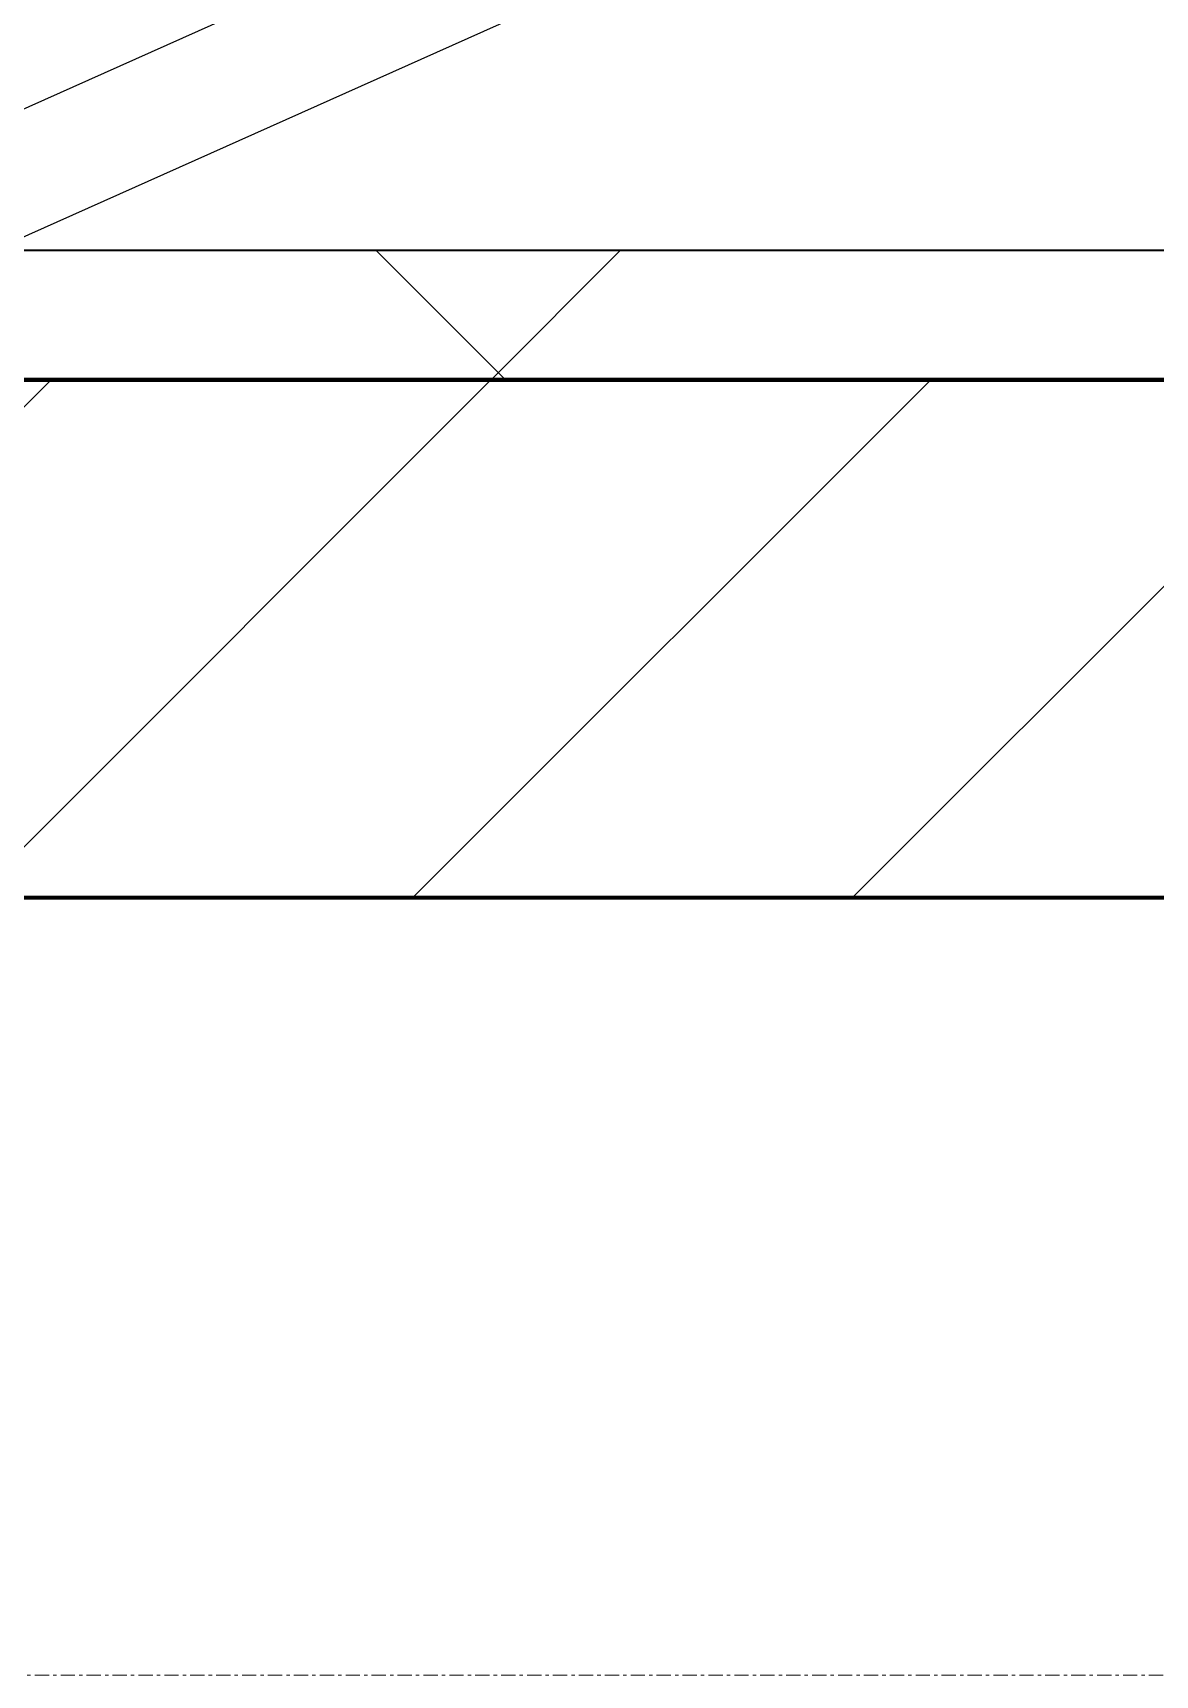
# Model space of a CAD drawing. Header units: millimetres. Extents: x -853432 to -773672, y -18171 to 22484.
# Drawn here: x -827919 to -827485, y -4321 to -3687 of the extents above; entities that cross this region are included whole.
import ezdxf
from ezdxf.xclip import XClip

# ---------------------------------------------------------------- set-up
doc = ezdxf.new("R2010")
doc.units = ezdxf.units.MM
doc.header["$XCLIPFRAME"] = 0
doc.linetypes.add('DPA_Grid _ Level 100', pattern=[10, 5.5, -1.6, 1.3, -1.6])
for name, color, linetype, lineweight in [('A-DOOR-E', 2, 'Continuous', 25), ('A-GLAZ-CURT', 2, 'Continuous', 9), ('A-WALL', 5, 'Continuous', 35), ('A-WALL-FNSH', 2, 'Continuous', 35), ('A-WALL-PATT', 1, 'Continuous', 35), ('S-GRID', 251, 'Continuous', 9)]:
    doc.layers.add(name, color=color, linetype=linetype, lineweight=lineweight)
doc.layers.add('A11_ALU.SOLID SHEET', color=2, linetype='Continuous')

# ---------------------------------------------------------------- blocks, each defined once
blk = doc.blocks.new('DPA_AC-SG-PI - A1_1200x1300 mm-9434757-4251-01 ENLARGED CONCOURSE LEVEL - REFLECTED CEILING PLAN - SHEET 2')
at = {"layer": 'A-DOOR-E'}
for p, q in [((504.45, 493.42), (-575, 11.13)), ((-556.64, -29.95), (522.81, 452.33))]:
    blk.add_line(p, q, dxfattribs=at)
blk = doc.blocks.new('*U2464')
at = {"layer": 'S-GRID', "linetype": 'DPA_Grid _ Level 100'}
blk.add_line((57000, -7900), (-16649.52, -7900), dxfattribs=at)
blk = doc.blocks.new('PPLS-PP19_Custom Tile Pattern - Custom Tile Pattern-V98-4251-01 ENLARGED CONCOURSE LEVEL - REFLECTED CEILING PLAN - SHEET 2')
at = {"layer": 'A-GLAZ-CURT'}
for p, q in [((146.13, 0), (300, 0)), ((300, 0), (146.13, 0)), ((195.99, 0), (213.31, 0)), ((213.31, 0), (195.99, 0)), ((230.06, 0), (300, 0)), ((34.22, -50), (300, -50)), ((300, -50), (34.22, -50))]:
    blk.add_line(p, q, dxfattribs=at)
for points, knots in [([(146.15, 0), (151.19, 0), (166.15, 0), (185.23, 0), (193.62, 0), (194.69, 0), (194.79, 0)], [-1370.495654, -1370.495654, -1370.495654, -1370.495654, -1095.004608, -529.74427, -295.064701, -265.121568, -265.121568, -265.121568, -265.121568]), ([(146.17, 0), (148.95, 0), (154.67, 0), (161.24, 0), (162.19, 0), (162.75, 0)], [-610.189057, -610.189057, -610.189057, -610.189057, -602.094757, -592.980799, -581.414464, -581.414464, -581.414464, -581.414464]), ([(168.37, 0), (167.68, 0), (163.14, 0), (155.54, 0), (146.31, 0)], [-543.375029, -543.375029, -543.375029, -543.375029, -530.793311, -469.576156, -469.576156, -469.576156, -469.576156]), ([(193.8, 0), (193.33, 0), (190.11, 0), (183.13, 0), (171, 0), (161.95, 0), (161.28, 0), (158.35, 0), (157.85, 0), (157.77, 0)], [-11665.349007, -11665.349007, -11665.349007, -11665.349007, -11565.880756, -11105.624034, -10839.086983, -10768.332124, -10666.779182, -10580.760289, -10550.278881, -10550.278881, -10550.278881, -10550.278881]), ([(216.53, 0), (212.7, 0), (195.69, 0), (177.41, 0), (159.34, 0), (158.33, 0), (158.3, 0)], [-200.448217, -200.448217, -200.448217, -200.448217, -187.987675, -143.776725, -129.632772, -123.352749, -123.352749, -123.352749, -123.352749]), ([(159.07, 0), (159.13, 0), (160.84, 0), (165.21, 0), (174.15, 0), (185.98, 0), (208.82, 0), (219.42, 0), (230.06, 0)], [-115.643202, -115.643202, -115.643202, -115.643202, -114.681583, -87.660824, -65.295536, -41.623857, -24.459831, 0, 0, 0, 0]), ([(162.75, 0), (165.4, 0), (170.91, 0), (172.61, 0), (172.61, 0)], [-111.264224, -111.264224, -111.264224, -111.264224, -56.742688, -19.085662, -19.085662, -19.085662, -19.085662]), ([(247.1, 0), (246.76, 0), (245.04, 0), (238.34, 0), (226.56, 0), (221.1, 0), (200.27, 0), (182.99, 0), (174.27, 0), (169.67, 0), (168.99, 0)], [-9649.085549, -9649.085549, -9649.085549, -9649.085549, -9581.591397, -9406.094246, -9221.510254, -9016.44624, -8717.832359, -8253.978395, -8152.463617, -8069.855175, -8069.855175, -8069.855175, -8069.855175]), ([(215.22, 0), (214.62, 0), (210.55, 0), (203.98, 0), (187.54, 0), (175.3, 0), (169.49, 0)], [-203.825446, -203.825446, -203.825446, -203.825446, -198.527383, -184.406837, -162.427601, -142.916156, -142.916156, -142.916156, -142.916156]), ([(171.51, 0), (176.48, 0), (193.23, 0), (201.73, 0), (208.81, 0), (213.9, 0), (241.96, 0), (266.73, 0), (281.71, 0), (291.71, 0), (296.52, 0), (297.86, 0), (298.09, 0)], [-7971.819559, -7971.819559, -7971.819559, -7971.819559, -7784.112253, -7606.717214, -7289.299508, -7042.621073, -6582.165592, -6068.460911, -5766.029927, -5566.724884, -5280.360606, -5199.253518, -5199.253518, -5199.253518, -5199.253518]), ([(172.07, 0), (177.66, 0), (187.87, 0), (201.08, 0), (207.47, 0), (213.96, 0), (215.11, 0)], [-255.364076, -255.364076, -255.364076, -255.364076, -237.955587, -223.92608, -215.862851, -208.75215, -208.75215, -208.75215, -208.75215]), ([(300, 0), (286.53, 0), (258.76, 0), (230.94, 0), (217.66, 0)], [-285.253232, -285.253232, -285.253232, -285.253232, -244.693688, -201.672263, -201.672263, -201.672263, -201.672263]), ([(300, 0), (288.22, 0), (262, 0), (230.43, 0), (219.94, 0), (219.02, 0)], [-12528.858583, -12528.858583, -12528.858583, -12528.858583, -11905.454923, -11162.864862, -10856.732305, -10856.732305, -10856.732305, -10856.732305]), ([(219.9, 0), (220.86, 0), (227.84, 0), (242.06, 0), (246.54, 0), (246.96, 0)], [-10670.940496, -10670.940496, -10670.940496, -10670.940496, -10511.382485, -9925.173265, -9834.877357, -9834.877357, -9834.877357, -9834.877357]), ([(284.76, 0), (284.76, 0), (285.09, 0), (287.47, 0), (293.59, 0), (297.76, 0), (300, 0)], [-4110.630118, -4110.630118, -4110.630118, -4110.630118, -4053.389046, -3959.664717, -3862.421465, -3746.95702, -3746.95702, -3746.95702, -3746.95702]), ([(297.38, 0), (295.84, 0), (291.62, 0), (285.38, 0), (284.87, 0)], [-4803.172655, -4803.172655, -4803.172655, -4803.172655, -4358.271401, -4143.037883, -4143.037883, -4143.037883, -4143.037883])]:
    blk.add_open_spline(points, degree=3, knots=knots, dxfattribs=at)
for points in [[(168.74, 0), (168.74, 0), (169.81, 0), (171.51, 0)], [(195.11, 0), (194.91, 0), (194.44, 0), (193.8, 0)]]:
    blk.add_open_spline(points, degree=3, dxfattribs=at)
blk = doc.blocks.new('PPLS-PP19_Custom Tile Pattern - Custom Tile Pattern-V99-4251-01 ENLARGED CONCOURSE LEVEL - REFLECTED CEILING PLAN - SHEET 2')
at = {"layer": 'A-GLAZ-CURT'}
for p, q in [((-300, 0), (300, 0)), ((300, 0), (-300, 0)), ((-293.07, 0), (-275.75, 0)), ((-275.75, 0), (-293.07, 0)), ((-222.32, 0), (-205, 0)), ((-205, 0), (-222.32, 0)), ((-300, -50), (300, -50)), ((300, -50), (-300, -50))]:
    blk.add_line(p, q, dxfattribs=at)
at = {"layer": 'A-GLAZ-CURT', "flags": 128}
for points in [[(-300, 0), (-291.56, 0), (-283.3, 0), (-275.2, 0), (-267.26, 0), (-259.45, 0), (-251.77, 0), (-244.44, 0)], [(-244.44, 0), (-251.96, 0), (-259.67, 0), (-267.51, 0), (-275.48, 0), (-283.55, 0), (-291.73, 0), (-300, 0)], [(-175.48, 0), (-179.49, 0), (-184.81, 0), (-190.44, 0), (-196.37, 0), (-202.58, 0), (-209.04, 0), (-215.73, 0), (-222.63, 0), (-229.72, 0), (-236.97, 0), (-244.39, 0)], [(-244.2, 0), (-236.74, 0), (-229.36, 0), (-222.06, 0), (-214.83, 0), (-207.71, 0), (-200.76, 0), (-194.02, 0), (-187.54, 0), (-181.38, 0), (-175.58, 0)], [(-175.5, 0), (-170.25, 0), (-165.64, 0), (-162.01, 0), (-159.53, 0), (-157.46, 0), (-154.52, 0), (-149.42, 0), (-141.84, 0), (-132.81, 0), (-126.08, 0)], [(-125.17, 0), (-128.55, 0), (-134.16, 0), (-140.03, 0), (-145.5, 0), (-150.63, 0), (-155.53, 0), (-160.27, 0), (-164.95, 0), (-169.65, 0), (-174.47, 0)]]:
    blk.add_lwpolyline(points, dxfattribs=at)
at = {"layer": 'A-GLAZ-CURT'}
for points, knots in [([(-300, 0), (-284.65, 0), (-236.57, 0), (-198.7, 0), (-175.72, 0), (-175.49, 0)], [-5323.127839, -5323.127839, -5323.127839, -5323.127839, -4502.809032, -2700.551212, -2682.406745, -2682.406745, -2682.406745, -2682.406745]), ([(-244.44, 0), (-256.76, 0), (-274.76, 0), (-294.48, 0), (-300, 0)], [-14485.234073, -14485.234073, -14485.234073, -14485.234073, -13729.592194, -13439.944408, -13439.944408, -13439.944408, -13439.944408]), ([(-137.88, 0), (-140.56, 0), (-147.66, 0), (-147.69, 0), (-158.72, 0), (-174.02, 0), (-185.59, 0), (-209.77, 0), (-232.01, 0), (-255.22, 0), (-262.59, 0), (-264.9, 0), (-265.4, 0)], [-3187.727384, -3187.727384, -3187.727384, -3187.727384, -2919.378265, -2477.344047, -2237.412286, -2029.680487, -1755.085331, -1400.429864, -858.079193, -543.655514, -208.940337, 0, 0, 0, 0]), ([(-258.6, 0), (-257.91, 0), (-254.35, 0), (-248.82, 0), (-244.44, 0)], [-5722.54675, -5722.54675, -5722.54675, -5722.54675, -5657.471696, -5420.562912, -5420.562912, -5420.562912, -5420.562912]), ([(-244.04, 0), (-236.73, 0), (-225.99, 0), (-213.1, 0), (-200.2, 0), (-188.34, 0), (-179.5, 0), (-175.66, 0)], [-5413.335975, -5413.335975, -5413.335975, -5413.335975, -5017.494783, -4832.723979, -4666.091899, -4349.945572, -4147.886235, -4147.886235, -4147.886235, -4147.886235]), ([(-175.5, 0), (-187.66, 0), (-209.42, 0), (-233.27, 0), (-243.45, 0)], [-16043.133736, -16043.133736, -16043.133736, -16043.133736, -15131.813646, -14505.351588, -14505.351588, -14505.351588, -14505.351588]), ([(-175.5, 0), (-176.42, 0), (-183.6, 0), (-199.46, 0), (-216.65, 0), (-231.26, 0), (-233.46, 0), (-234, 0)], [-1813.500486, -1813.500486, -1813.500486, -1813.500486, -1763.376603, -1422.553702, -978.033455, -846.069444, -682.911962, -682.911962, -682.911962, -682.911962]), ([(-233.49, 0), (-233.44, 0), (-232.38, 0), (-230.74, 0), (-225.3, 0), (-223.63, 0)], [-455.274641, -455.274641, -455.274641, -455.274641, -440.605512, -119.536984, 0, 0, 0, 0]), ([(-223.63, 0), (-219.39, 0), (-206.17, 0), (-190.29, 0), (-178.87, 0), (-175.5, 0)], [-5463.295695, -5463.295695, -5463.295695, -5463.295695, -5161.076232, -4739.070012, -4562.824228, -4562.824228, -4562.824228, -4562.824228]), ([(-175.5, 0), (-172.75, 0), (-166.51, 0), (-158.7, 0), (-157.22, 0)], [-4145.212683, -4145.212683, -4145.212683, -4145.212683, -4000.813434, -3840.635403, -3840.635403, -3840.635403, -3840.635403]), ([(-133.82, 0), (-135.51, 0), (-137.8, 0), (-149.31, 0), (-160.89, 0), (-169.72, 0), (-175.08, 0)], [-2731.647847, -2731.647847, -2731.647847, -2731.647847, -2418.507304, -2308.929706, -2113.765672, -1821.098565, -1821.098565, -1821.098565, -1821.098565]), ([(-107.51, 0), (-115.89, 0), (-136.63, 0), (-160.61, 0), (-175.02, 0)], [-17992.138722, -17992.138722, -17992.138722, -17992.138722, -17136.203329, -16055.034758, -16055.034758, -16055.034758, -16055.034758]), ([(-174.92, 0), (-173.25, 0), (-165.52, 0), (-152.12, 0), (-136.84, 0), (-127.33, 0), (-124.19, 0), (-123.43, 0), (-123.28, 0)], [-4552.746412, -4552.746412, -4552.746412, -4552.746412, -4465.409639, -4149.119819, -3839.893365, -3647.167523, -3488.92562, -3439.852845, -3439.852845, -3439.852845, -3439.852845]), ([(-174.7, 0), (-153.84, 0), (-129.68, 0), (-110.8, 0), (-99.5, 0), (-91.46, 0)], [-2661.563919, -2661.563919, -2661.563919, -2661.563919, -1002.059161, -460.363443, 0, 0, 0, 0]), ([(-152.35, 0), (-151.03, 0), (-147.71, 0), (-143.57, 0), (-138.62, 0)], [-3494.978217, -3494.978217, -3494.978217, -3494.978217, -3371.022232, -3227.460399, -3227.460399, -3227.460399, -3227.460399]), ([(-118.78, 0), (-121.86, 0), (-126.28, 0), (-136.96, 0), (-147.46, 0), (-150.03, 0), (-150.57, 0)], [-5938.474035, -5938.474035, -5938.474035, -5938.474035, -5700.061948, -5508.838257, -5298.784692, -5196.16478, -5196.16478, -5196.16478, -5196.16478]), ([(-150.34, 0), (-150.07, 0), (-147.75, 0), (-142.6, 0), (-127.26, 0), (-107.3, 0), (-90.42, 0), (-75.26, 0), (-68.41, 0), (-65.12, 0), (-63.63, 0)], [-4948.728362, -4948.728362, -4948.728362, -4948.728362, -4883.323924, -4440.880425, -4054.690705, -3793.097032, -3402.597032, -3144.956779, -3050.982048, -2969.237017, -2969.237017, -2969.237017, -2969.237017]), ([(-26.75, 0), (-27.82, 0), (-36.18, 0), (-53.55, 0), (-78.2, 0), (-110.94, 0), (-130.52, 0), (-147.74, 0), (-149.07, 0)], [-8718.362214, -8718.362214, -8718.362214, -8718.362214, -8532.293389, -8073.216054, -7508.296369, -7004.680444, -6449.282163, -6277.220794, -6277.220794, -6277.220794, -6277.220794]), ([(-148.23, 0), (-146.94, 0), (-140.15, 0), (-137.28, 0), (-133.93, 0), (-128.78, 0), (-126.5, 0)], [-6162.058746, -6162.058746, -6162.058746, -6162.058746, -6017.569127, -5560.701257, -5364.112219, -5231.017328, -5231.017328, -5231.017328, -5231.017328]), ([(-86.16, 0), (-91.37, 0), (-104.13, 0), (-122.65, 0), (-139.03, 0), (-146.11, 0), (-146.95, 0)], [-1681.3698, -1681.3698, -1681.3698, -1681.3698, -1374.161226, -945.742622, -741.901385, -489.130243, -489.130243, -489.130243, -489.130243]), ([(-146.69, 0), (-146.59, 0), (-145.49, 0), (-135.69, 0), (-128.29, 0), (-125.15, 0)], [-420.34245, -420.34245, -420.34245, -420.34245, -406.956646, -290.263673, 0, 0, 0, 0]), ([(-127.41, 0), (-131.63, 0), (-133.16, 0), (-134.09, 0), (-134.15, 0)], [-8540.990293, -8540.990293, -8540.990293, -8540.990293, -8266.114998, -8246.473386, -8246.473386, -8246.473386, -8246.473386]), ([(-134.15, 0), (-133.32, 0), (-130.31, 0), (-117.33, 0), (-92.04, 0), (-74.02, 0), (-62.74, 0), (-60.36, 0), (-59.97, 0)], [-7657.439573, -7657.439573, -7657.439573, -7657.439573, -7293.749979, -6839.55839, -6236.997189, -5713.340575, -5140.470607, -5006.787413, -5006.787413, -5006.787413, -5006.787413]), ([(-120.13, 0), (-120.14, 0), (-120.24, 0), (-121.3, 0), (-129.25, 0), (-133.82, 0)], [-2933.992132, -2933.992132, -2933.992132, -2933.992132, -2920.575025, -2840.280255, -2731.647847, -2731.647847, -2731.647847, -2731.647847]), ([(-113.43, 0), (-113.44, 0), (-113.96, 0), (-119.73, 0), (-125.43, 0), (-127.03, 0), (-127.41, 0)], [-328.499627, -328.499627, -328.499627, -328.499627, -282.672656, -98.539552, -24.539552, 0, 0, 0, 0]), ([(-126.5, 0), (-122.44, 0), (-108.71, 0), (-86.68, 0), (-63.44, 0), (-54.4, 0), (-48.53, 0), (-30.79, 0), (-18.03, 0), (8.61, 0), (15.02, 0), (22.91, 0), (31, 0), (39.04, 0), (51.19, 0), (58.74, 0), (61.34, 0), (61.45, 0)], [-5231.017328, -5231.017328, -5231.017328, -5231.017328, -4994.692869, -4542.524482, -4008.285538, -3689.699207, -3546.54457, -3315.260113, -2864.387349, -2439.246196, -2084.094819, -1956.422387, -1818.904206, -1645.594513, -1443.202566, -1228.752106, -1120.932285, -1120.932285, -1120.932285, -1120.932285]), ([(-125.15, 0), (-124.93, 0), (-121.96, 0), (-115.15, 0), (-108.81, 0), (-107.63, 0)], [-3362.7396, -3362.7396, -3362.7396, -3362.7396, -3342.215224, -3074.362186, -3012.454225, -3012.454225, -3012.454225, -3012.454225]), ([(-122.08, 0), (-122.01, 0), (-121.69, 0), (-121.2, 0), (-120.88, 0)], [-3136.336417, -3136.336417, -3136.336417, -3136.336417, -3110.304437, -3035.164275, -3035.164275, -3035.164275, -3035.164275]), ([(-106.57, 0), (-106.81, 0), (-109.27, 0), (-114.02, 0), (-117.28, 0), (-118.78, 0)], [-242.086091, -242.086091, -242.086091, -242.086091, -229.489605, -116.330425, 0, 0, 0, 0]), ([(-117.74, 0), (-117.19, 0), (-114.78, 0), (-113.43, 0), (-113.43, 0)], [-821.249067, -821.249067, -821.249067, -821.249067, -394.672656, -330.879064, -330.879064, -330.879064, -330.879064]), ([(-37.85, 0), (-38.3, 0), (-40.77, 0), (-44.32, 0), (-58.97, 0), (-85.2, 0), (-107.61, 0), (-116.56, 0), (-117.56, 0)], [-3941.99552, -3941.99552, -3941.99552, -3941.99552, -3858.647035, -3538.256648, -2842.901703, -2193.204658, -1433.981041, -985.49888, -985.49888, -985.49888, -985.49888]), ([(-115.82, 0), (-114.96, 0), (-112.28, 0), (-108.01, 0), (-107.12, 0)], [-5724.064692, -5724.064692, -5724.064692, -5724.064692, -5430.283136, -5358.698861, -5358.698861, -5358.698861, -5358.698861]), ([(-106.63, 0), (-108.11, 0), (-113.04, 0), (-114.94, 0), (-115.63, 0)], [-596.815233, -596.815233, -596.815233, -596.815233, -501.969187, -243.577221, -243.577221, -243.577221, -243.577221]), ([(-106.6, 0), (-103.52, 0), (-95.19, 0), (-71.33, 0), (-42.53, 0), (-12.78, 0), (4.23, 0), (9.64, 0), (10.14, 0), (10.18, 0)], [-5344.974281, -5344.974281, -5344.974281, -5344.974281, -5103.229623, -4799.173296, -4065.652676, -3589.737505, -3285.047089, -3066.359526, -3044.715262, -3044.715262, -3044.715262, -3044.715262]), ([(-72.93, 0), (-75.51, 0), (-85.31, 0), (-97.7, 0), (-106.55, 0)], [-19442.345229, -19442.345229, -19442.345229, -19442.345229, -18935.241197, -18024.785489, -18024.785489, -18024.785489, -18024.785489]), ([(-106.55, 0), (-104.81, 0), (-97.44, 0), (-85.29, 0), (-71.67, 0), (-65.93, 0), (-65.07, 0)], [-2993.713634, -2993.713634, -2993.713634, -2993.713634, -2902.289527, -2605.247022, -2322.099534, -2241.8264, -2241.8264, -2241.8264, -2241.8264]), ([(-36.33, 0), (-36.43, 0), (-37.27, 0), (-45.02, 0), (-46.13, 0), (-60.59, 0), (-80.91, 0), (-96.62, 0), (-106.25, 0)], [-1855.773136, -1855.773136, -1855.773136, -1855.773136, -1810.870157, -1672.078046, -1405.135169, -1060.00838, -740.068933, -247.436418, -247.436418, -247.436418, -247.436418]), ([(9.32, 0), (9.08, 0), (7.65, 0), (2.57, 0), (-12.23, 0), (-25.64, 0), (-40, 0), (-56.24, 0), (-75.59, 0), (-91.96, 0), (-103.19, 0), (-106.06, 0)], [-2922.926651, -2922.926651, -2922.926651, -2922.926651, -2882.788014, -2720.818881, -2518.50168, -2125.455881, -1792.521578, -1466.981642, -1208.454564, -789.402658, -608.943052, -608.943052, -608.943052, -608.943052]), ([(-91.46, 0), (-90.09, 0), (-84.7, 0), (-77.43, 0), (-72.73, 0), (-72.64, 0), (-72.64, 0)], [-19832.387487, -19832.387487, -19832.387487, -19832.387487, -19753.885894, -19541.04734, -19478.625389, -19471.062469, -19471.062469, -19471.062469, -19471.062469]), ([(-63.96, 0), (-64.13, 0), (-72.5, 0), (-80.63, 0), (-86.16, 0)], [-2171.769325, -2171.769325, -2171.769325, -2171.769325, -2007.031671, -1681.3698, -1681.3698, -1681.3698, -1681.3698]), ([(-29.03, 0), (-33.97, 0), (-43.74, 0), (-56.37, 0), (-71.66, 0), (-77.83, 0), (-82.66, 0), (-83.28, 0), (-83.28, 0)], [-2680.714891, -2680.714891, -2680.714891, -2680.714891, -2413.671296, -2161.752162, -2006.592567, -1646.621388, -1424.436217, -1393.971743, -1393.971743, -1393.971743, -1393.971743]), ([(-83.28, 0), (-83.28, 0), (-82.91, 0), (-76.14, 0), (-62.97, 0), (-48.86, 0), (-40.13, 0), (-37.55, 0)], [-1393.4169, -1393.4169, -1393.4169, -1393.4169, -1353.722004, -1274.333717, -1073.56893, -651.549973, -344.122253, -344.122253, -344.122253, -344.122253]), ([(-66.39, 0), (-66.39, 0), (-63.63, 0), (-55.06, 0), (-42.81, 0), (-37.59, 0)], [-2493.31794, -2493.31794, -2493.31794, -2493.31794, -2315.303971, -1809.437387, -1183.081648, -1183.081648, -1183.081648, -1183.081648]), ([(31.18, 0), (25.97, 0), (11.99, 0), (-16.92, 0), (-47.42, 0), (-65.77, 0), (-66.37, 0), (-66.38, 0)], [-4496.803627, -4496.803627, -4496.803627, -4496.803627, -4222.080604, -3745.412743, -2981.410125, -2542.574734, -2498.224237, -2498.224237, -2498.224237, -2498.224237]), ([(-63.63, 0), (-61.49, 0), (-57.39, 0), (-54.49, 0), (-45.2, 0), (-40.79, 0), (-40.46, 0), (-40.44, 0)], [-2969.237017, -2969.237017, -2969.237017, -2969.237017, -2851.217951, -2734.127174, -2474.780881, -2410.990208, -2350.645972, -2350.645972, -2350.645972, -2350.645972]), ([(-58.83, 0), (-58.37, 0), (-57.29, 0), (-54.23, 0), (-46.33, 0), (-42.62, 0), (-41.76, 0)], [-4859.52896, -4859.52896, -4859.52896, -4859.52896, -4680.891996, -4469.85053, -4321.566175, -4270.495146, -4270.495146, -4270.495146, -4270.495146]), ([(-51.83, 0), (-51.83, 0), (-51.78, 0), (-47.4, 0), (-46.06, 0), (-40.74, 0), (-37.68, 0)], [-632.814994, -632.814994, -632.814994, -632.814994, -627.965721, -508.377888, -260.442412, -23.055345, -23.055345, -23.055345, -23.055345]), ([(76.63, 0), (74.8, 0), (67.65, 0), (53.52, 0), (37, 0), (24.07, 0), (12.82, 0), (-2.9, 0), (-20.62, 0), (-32.81, 0), (-44.85, 0), (-51.43, 0), (-51.79, 0)], [-3095.572228, -3095.572228, -3095.572228, -3095.572228, -2950.589685, -2634.532728, -2313.748533, -2106.613311, -1925.670641, -1617.263037, -1290.787923, -1039.307308, -819.71621, -644.910881, -644.910881, -644.910881, -644.910881]), ([(-41.76, 0), (-39.9, 0), (-38.09, 0), (-37.23, 0), (-37.09, 0)], [-4270.495146, -4270.495146, -4270.495146, -4270.495146, -4161.040818, -4134.110469, -4134.110469, -4134.110469, -4134.110469]), ([(-37.16, 0), (-35.5, 0), (-31.83, 0), (-29.82, 0), (-29.19, 0)], [-1165.837977, -1165.837977, -1165.837977, -1165.837977, -963.711516, -666.19313, -666.19313, -666.19313, -666.19313]), ([(-37, 0), (-36.81, 0), (-35.01, 0), (-33.57, 0), (-29.94, 0), (-28.57, 0)], [-321.685787, -321.685787, -321.685787, -321.685787, -296.515819, -83.513472, 0, 0, 0, 0]), ([(-36.78, 0), (-32.43, 0), (-19.22, 0), (8.83, 0), (43.36, 0), (70.92, 0), (82.12, 0), (83.66, 0)], [-6191.144455, -6191.144455, -6191.144455, -6191.144455, -5862.463379, -5340.621928, -4573.028122, -4094.177415, -3869.465285, -3869.465285, -3869.465285, -3869.465285]), ([(-36.29, 0), (-36.29, 0), (-34.66, 0), (-28.88, 0), (-26.95, 0), (-26.54, 0)], [-9150.272121, -9150.272121, -9150.272121, -9150.272121, -9057.163041, -8919.836787, -8834.607043, -8834.607043, -8834.607043, -8834.607043]), ([(30.82, 0), (29.27, 0), (20.14, 0), (3.54, 0), (-16.58, 0), (-34.76, 0), (-36.04, 0)], [-10462.034656, -10462.034656, -10462.034656, -10462.034656, -10363.088938, -9884.23066, -9424.652049, -9182.880979, -9182.880979, -9182.880979, -9182.880979]), ([(-33.34, 0), (-33.34, 0), (-32.93, 0), (-31.16, 0), (-30.52, 0)], [-2415.024266, -2415.024266, -2415.024266, -2415.024266, -2357.633367, -2323.618664, -2323.618664, -2323.618664, -2323.618664]), ([(30.82, 0), (29.1, 0), (20.22, 0), (2.64, 0), (-17.84, 0), (-30.57, 0), (-31.82, 0), (-32, 0)], [-3872.697774, -3872.697774, -3872.697774, -3872.697774, -3766.694881, -3333.063701, -2994.501669, -2698.150104, -2614.070998, -2614.070998, -2614.070998, -2614.070998]), ([(-30.76, 0), (-30.73, 0), (-29.99, 0), (-23.47, 0), (-15.75, 0), (-15.19, 0)], [-54176.191683, -54176.191683, -54176.191683, -54176.191683, -54157.274271, -53749.15266, -53717.791567, -53717.791567, -53717.791567, -53717.791567]), ([(-30.52, 0), (-27.11, 0), (-17.83, 0), (5.99, 0), (20.76, 0), (30.72, 0), (31.31, 0)], [-2323.618664, -2323.618664, -2323.618664, -2323.618664, -2142.497158, -1716.209403, -1206.526904, -1174.435067, -1174.435067, -1174.435067, -1174.435067]), ([(-13, 0), (-14.35, 0), (-17.68, 0), (-25.97, 0), (-29.52, 0), (-30.21, 0)], [-55207.591944, -55207.591944, -55207.591944, -55207.591944, -54789.006179, -54461.685999, -54290.791712, -54290.791712, -54290.791712, -54290.791712]), ([(8.33, 0), (8.19, 0), (7.18, 0), (0.32, 0), (-13.89, 0), (-24.92, 0), (-29.03, 0)], [-3574.286521, -3574.286521, -3574.286521, -3574.286521, -3526.962355, -3285.499107, -2903.012179, -2680.714891, -2680.714891, -2680.714891, -2680.714891]), ([(-28.98, 0), (-28.66, 0), (-27.39, 0), (-24.45, 0), (-22.56, 0)], [-166.548282, -166.548282, -166.548282, -166.548282, -102.06493, 0, 0, 0, 0]), ([(-28.57, 0), (-26.93, 0), (-20.29, 0), (-11.45, 0), (2.08, 0), (13.15, 0), (21.24, 0), (24.62, 0), (24.72, 0), (24.72, 0)], [-5361.429781, -5361.429781, -5361.429781, -5361.429781, -5261.36855, -5050.479954, -4785.90057, -4596.498881, -4445.288762, -4384.376941, -4376.041937, -4376.041937, -4376.041937, -4376.041937]), ([(-22.56, 0), (-20.27, 0), (-17.03, 0), (-11.36, 0), (-7.66, 0), (-6.6, 0), (-6.44, 0)], [-56468.192263, -56468.192263, -56468.192263, -56468.192263, -56344.022017, -56303.229861, -56166.290093, -56124.392176, -56124.392176, -56124.392176, -56124.392176]), ([(-15.19, 0), (-13.07, 0), (7.48, 0), (42.82, 0), (88.72, 0), (120.63, 0), (138.28, 0), (138.53, 0)], [-461.142613, -461.142613, -461.142613, -461.142613, -429.606584, -390.253598, -346.313304, -291.370682, -290.5735, -290.5735, -290.5735, -290.5735]), ([(-6.54, 0), (-6.73, 0), (-7.2, 0), (-7.6, 0), (-7.79, 0)], [-56009.792147, -56009.792147, -56009.792147, -56009.792147, -55949.290093, -55895.192118, -55895.192118, -55895.192118, -55895.192118])]:
    blk.add_open_spline(points, degree=3, knots=knots, dxfattribs=at)
blk.add_open_spline([(-39.84, 0), (-39.16, 0), (-38.31, 0), (-37.6, 0)], degree=3, dxfattribs=at)
blk = doc.blocks.new('*U634')
at = {"layer": 'A-GLAZ-CURT'}
for name, p in [('PPLS-PP19_Custom Tile Pattern - Custom Tile Pattern-V98-4251-01 ENLARGED CONCOURSE LEVEL - REFLECTED CEILING PLAN - SHEET 2', (7802.37, -7350)), ('PPLS-PP19_Custom Tile Pattern - Custom Tile Pattern-V99-4251-01 ENLARGED CONCOURSE LEVEL - REFLECTED CEILING PLAN - SHEET 2', (8402.37, -7350))]:
    blk.add_blockref(name, p, dxfattribs=at)
blk = doc.blocks.new('*U1213')
blk.add_lwpolyline([(22690, -750), (19166.45, -750), (19116.45, -700), (18966.44, -550), (-101025.39, -550), (-101025.39, -6704.96), (-96300, -6704.96), (-96300, -7350), (-94497.63, -7350), (17250, -7350), (17250, -6849.96), (18300, -6849.96), (22690, -6849.96)], close=True)

msp = doc.modelspace()

# ---------------------------------------------------------------- block references
at = {"layer": 'A11_ALU.SOLID SHEET'}
ref = msp.add_blockref('*U1213', (-744682.37, 3579.02), dxfattribs=at)
XClip(ref).set_block_clipping_path([(-104690.1238047112, -9620.0029952966), (-34092.6543255156, 14392.9971737705)])

# ---------------------------------------------------------------- next in the draw order: hatches: boundary and pattern name
at = {"layer": 'A-WALL-PATT', "lineweight": 9}
h = msp.add_hatch(dxfattribs=at)
h.set_pattern_fill('FP_4', color=256, style=0, pattern_type=2)
h.set_pattern_definition([(45, (0, 0), (-212.13203, 212.13203), []), (135, (0, 0), (-212.13203, -212.13203), [])])
h.paths.add_polyline_path([(-779464.45, -3820.98), (-778775.03, -3820.98), (-778775.03, -3770.98), (-827933.88, -3770.98), (-828045.79, -3820.98), (-779602.34, -3820.98)])
h.paths.add_polyline_path([(-828965.42, -3820.98), (-828156.1, -3820.98), (-828044.19, -3770.98), (-841032.37, -3770.98), (-841032.37, -3820.98), (-829103.3, -3820.98)])
h = msp.add_hatch(dxfattribs=at)
h.set_pattern_fill('FP_2', color=256, style=0, pattern_type=2)
h.set_pattern_definition([(45, (0, 0), (-84.852814, 84.852814), [])])
h.paths.add_polyline_path([(-779326.57, -4020.98), (-778775.03, -4020.98), (-778775.03, -3820.98), (-828045.79, -3820.98), (-828336.65, -3950.93), (-828355, -3909.85), (-828156.1, -3820.98), (-841232.37, -3820.98), (-841232.37, -4020.98), (-779878.11, -4020.98)])
h.paths.add_polyline_path([(-828280, -3860.98), (-828285, -3859.64), (-828288.66, -3855.98), (-828289.66, -3848.39), (-828287.07, -3844.76), (-828282.59, -3841.32), (-828280, -3840.98), (-828272.93, -3843.91), (-828270.34, -3848.39), (-828270.34, -3851.81), (-828272.93, -3858.05), (-828279.18, -3860.64)])

# ---------------------------------------------------------------- next in the draw order: linework, layer by layer
at = {"layer": 'A-WALL', "color": 7, "lineweight": 70}
for p, q in [((-828045.79, -3820.98), (-827180, -3820.98)), ((-827180, -3820.98), (-828045.79, -3820.98)), ((-827180, -4020.98), (-828380, -4020.98))]:
    msp.add_line(p, q, dxfattribs=at)
at = {"layer": 'A-WALL-FNSH', "color": 250}
msp.add_line((-827933.88, -3770.98), (-827180, -3770.98), dxfattribs=at)

# ---------------------------------------------------------------- next in the draw order: block references
for name in ['*U2464', '*U634']:
    msp.add_blockref(name, (-835882.37, 3579.02))
at = {"layer": 'A-DOOR-E'}
msp.add_blockref('DPA_AC-SG-PI - A1_1200x1300 mm-9434757-4251-01 ENLARGED CONCOURSE LEVEL - REFLECTED CEILING PLAN - SHEET 2', (-827780, -3920.98), dxfattribs=at)

doc.saveas('drawing.dxf')
